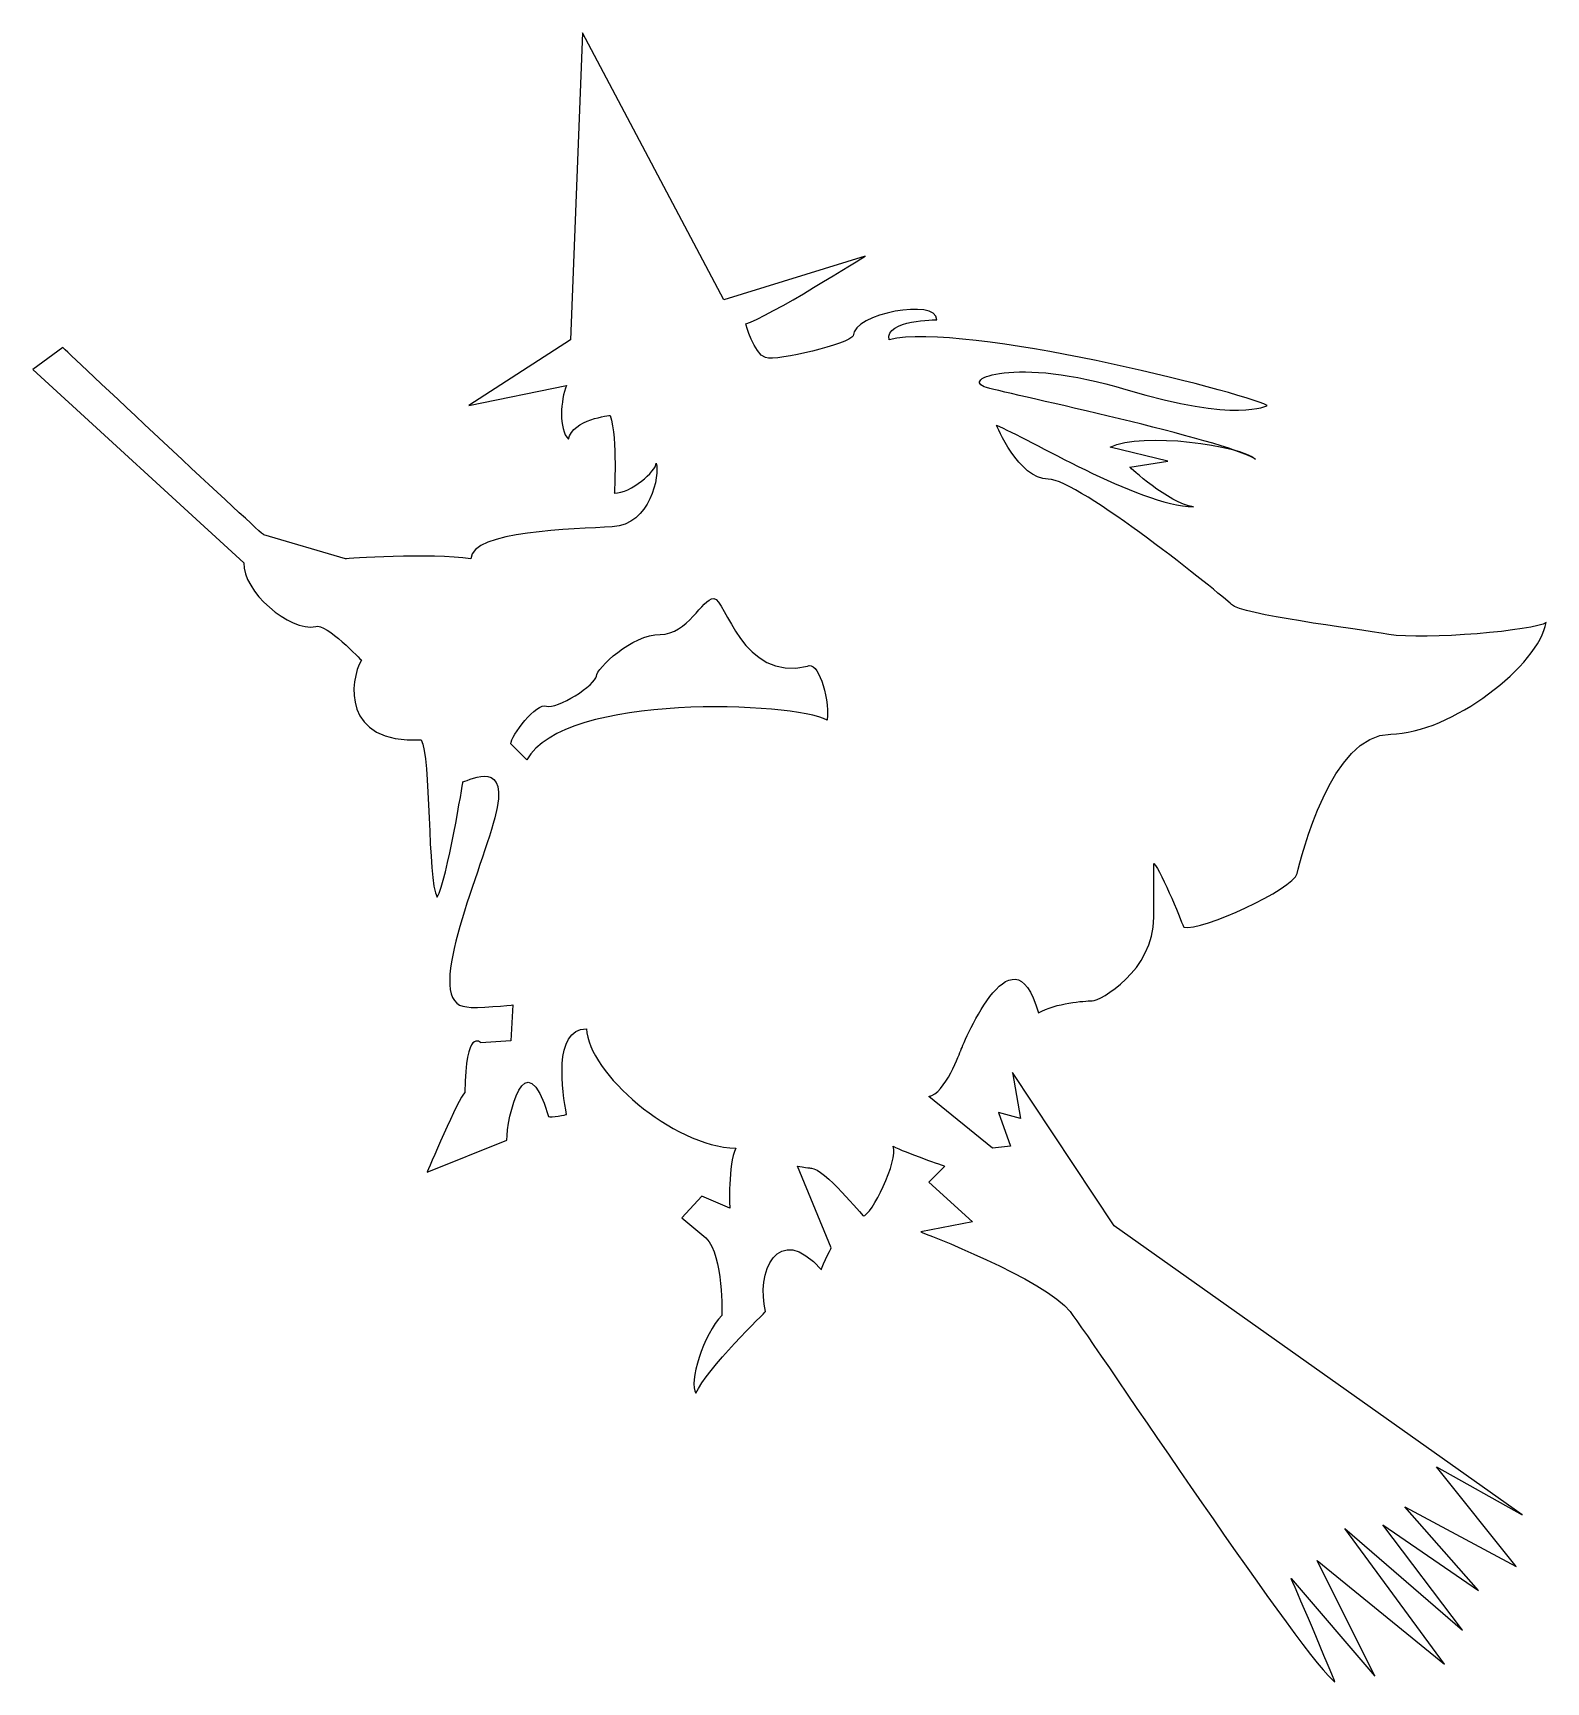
# Model space of a CAD drawing. Header units: centimetres. Extents: x -9.2 to 9.2, y -10.1 to 10.1.
import ezdxf

# ---------------------------------------------------------------- set-up
doc = ezdxf.new("R2010")
doc.units = ezdxf.units.CM
doc.header["$MEASUREMENT"] = 0
doc.layers.add('Camada 1', color=7, linetype='Continuous')

msp = doc.modelspace()

# ---------------------------------------------------------------- linework, layer by layer
at = {"layer": 'Camada 1'}
for points, knots in [([(-0.80306, 6.81355), (-0.80306, 6.81355), (0.9247, 7.34891), (0.9247, 7.34891), (0.9247, 7.34891), (0.9247, 7.34891), (-0.2677, 6.59456), (-0.53535, 6.52153), (-0.53535, 6.52153), (-0.53535, 6.52153), (-0.43801, 6.15654), (-0.29201, 6.10785), (-0.29201, 6.10785), (-0.14599, 6.05919), (0.73, 6.27819), (0.77871, 6.37553), (0.77871, 6.37553), (0.77871, 6.64318), (1.80072, 6.83789), (1.80072, 6.57021), (1.80072, 6.57021), (1.80072, 6.57021), (1.16802, 6.57021), (1.21673, 6.32685), (1.21673, 6.32685), (2.14142, 6.54587), (5.49951, 5.69415), (5.84019, 5.52381), (5.84019, 5.52381), (5.84019, 5.52381), (5.4752, 5.30481), (4.11246, 5.71849), (4.11246, 5.71849), (2.74975, 6.13219), (2.06842, 5.84015), (2.40905, 5.74283), (2.40905, 5.74283), (2.7497, 5.64552), (5.30486, 5.11013), (5.6942, 4.86679), (5.6942, 4.86679), (5.52386, 5.03713), (4.30715, 5.20747), (3.91776, 5.01279), (3.91776, 5.01279), (3.91776, 5.01279), (4.62348, 4.84248), (4.62348, 4.84248), (4.62348, 4.84248), (4.62348, 4.84248), (4.16115, 4.76945), (4.16115, 4.76945), (4.16115, 4.76945), (4.16115, 4.76945), (4.62348, 4.33143), (4.93985, 4.28278), (4.93985, 4.28278), (4.25852, 4.30712), (2.89576, 5.13447), (2.53074, 5.2805), (2.53074, 5.2805), (2.53074, 5.2805), (2.79842, 4.62346), (3.16344, 4.62346), (3.16344, 4.62346), (3.52846, 4.62346), (5.2805, 3.21209), (5.40216, 3.09044), (5.40216, 3.09044), (5.52387, 2.96878), (6.88658, 2.79842), (7.32457, 2.72545), (7.32457, 2.72545), (7.76261, 2.65245), (9.12532, 2.77411), (9.24701, 2.87145), (9.24701, 2.87145), (9.17398, 2.36043), (8.07893, 1.50871), (7.34892, 1.50871), (7.34892, 1.50871), (6.61888, 1.50871), (6.25386, 0), (6.20518, -0.1947), (6.20518, -0.1947), (6.1565, -0.38938), (5.03715, -0.90034), (4.81815, -0.85171), (4.81815, -0.85171), (4.81815, -0.85171), (4.55044, -0.1703), (4.45313, -0.07299), (4.45313, -0.07299), (4.45313, -0.07299), (4.45313, -0.07299), (4.45313, -0.73), (4.45313, -0.73), (4.45313, -1.38701), (3.79612, -1.75203), (3.69872, -1.75203), (3.69872, -1.75203), (3.60135, -1.75203), (3.2607, -1.7764), (3.04171, -1.89803), (3.04171, -1.89803), (2.72535, -0.75432), (2.0927, -2.36044), (2.0927, -2.36044), (2.0927, -2.36044), (2.0927, -2.36044), (1.89807, -2.89575), (1.70331, -2.92011), (1.70331, -2.92011), (1.70331, -2.92011), (2.48203, -3.55276), (2.48203, -3.55276), (2.48203, -3.55276), (2.48203, -3.55276), (2.70103, -3.52844), (2.70103, -3.52844), (2.70103, -3.52844), (2.70103, -3.52844), (2.55501, -3.11474), (2.55501, -3.11474), (2.55501, -3.11474), (2.55501, -3.11474), (2.82269, -3.18777), (2.82269, -3.18777), (2.82269, -3.18777), (2.82269, -3.18777), (2.72538, -2.62807), (2.72538, -2.62807), (2.72538, -2.62807), (2.72538, -2.62807), (3.96641, -4.50185), (3.96641, -4.50185), (3.96641, -4.50185), (3.96641, -4.50185), (8.95489, -8.03028), (8.95489, -8.03028), (8.95489, -8.03028), (8.95489, -8.03028), (7.90861, -7.44633), (7.90861, -7.44633), (7.90861, -7.44633), (7.90861, -7.44633), (8.88196, -8.66296), (8.88196, -8.66296), (8.88196, -8.66296), (8.88196, -8.66296), (7.5193, -7.93295), (7.5193, -7.93295), (7.5193, -7.93295), (7.5193, -7.93295), (8.41962, -8.95504), (8.41962, -8.95504), (8.41962, -8.95504), (8.41962, -8.95504), (7.25159, -8.15197), (7.25159, -8.15197), (7.25159, -8.15197), (7.25159, -8.15197), (8.22494, -9.44168), (8.22494, -9.44168), (8.22494, -9.44168), (8.22494, -9.44168), (6.7892, -8.20065), (6.7892, -8.20065), (6.7892, -8.20065), (6.7892, -8.20065), (8.00591, -9.85538), (8.00591, -9.85538), (8.00591, -9.85538), (8.00591, -9.85538), (6.44855, -8.58998), (6.44855, -8.58998), (6.44855, -8.58998), (6.44855, -8.58998), (7.15419, -10.0014), (7.15419, -10.0014), (7.15419, -10.0014), (7.15419, -10.0014), (6.13218, -8.809), (6.13218, -8.809), (6.13218, -8.809), (6.13218, -8.809), (6.64317, -10.0014), (6.66754, -10.0744), (6.66754, -10.0744), (6.35123, -9.87972), (3.72312, -5.93761), (3.4311, -5.54825), (3.4311, -5.54825), (3.13911, -5.15886), (1.606, -4.57485), (1.606, -4.57485), (1.606, -4.57485), (1.606, -4.57485), (2.23872, -4.45322), (2.23872, -4.45322), (2.23872, -4.45322), (2.23872, -4.45322), (1.70334, -3.96649), (1.70334, -3.96649), (1.70334, -3.96649), (1.70334, -3.96649), (1.89807, -3.77181), (1.89807, -3.77181), (1.89807, -3.77181), (1.89807, -3.77181), (1.41132, -3.6015), (1.26532, -3.5285), (1.26532, -3.5285), (1.33837, -3.69887), (0.99769, -4.38019), (0.90035, -4.38019), (0.90035, -4.38019), (0.90035, -4.38019), (0.41362, -3.79612), (0.2676, -3.79612), (0.2676, -3.79612), (0.2676, -3.79612), (0.2676, -3.79612), (0.09726, -3.7718), (0.09726, -3.7718), (0.09726, -3.7718), (0.51096, -4.76952), (0.51096, -4.76952), (0.51096, -4.76952), (0.51096, -4.76952), (0.36496, -5.06151), (0.38928, -5.0372), (0.38928, -5.0372), (-0.14605, -4.4289), (-0.41376, -5.08583), (-0.29205, -5.54822), (-0.29205, -5.54822), (-0.29205, -5.54822), (-1.02209, -6.25392), (-1.14374, -6.54591), (-1.14374, -6.54591), (-1.24108, -6.42428), (-1.0464, -5.8159), (-0.82738, -5.59685), (-0.82738, -5.59685), (-0.82738, -5.59685), (-0.80306, -4.86681), (-1.02206, -4.64782), (-1.02206, -4.64782), (-1.02206, -4.64782), (-1.31405, -4.40451), (-1.31405, -4.40451), (-1.31405, -4.40451), (-1.31405, -4.40451), (-1.07071, -4.13683), (-1.07071, -4.13683), (-1.07071, -4.13683), (-1.07071, -4.13683), (-0.73006, -4.28285), (-0.73006, -4.28285), (-0.73006, -4.28285), (-0.73006, -4.28285), (-0.75438, -3.74752), (-0.65703, -3.55281), (-0.65703, -3.55281), (-1.4357, -3.52849), (-2.45778, -2.62812), (-2.4821, -2.09271), (-2.4821, -2.09271), (-2.89578, -2.09271), (-2.77412, -2.87143), (-2.72546, -3.13911), (-2.72546, -3.13911), (-2.72546, -3.13911), (-2.92011, -3.18782), (-2.94446, -3.16343), (-2.94446, -3.16343), (-3.23645, -2.19003), (-3.45545, -3.18782), (-3.45545, -3.45545), (-3.45545, -3.45545), (-3.45545, -3.45545), (-4.42883, -3.84484), (-4.42883, -3.84484), (-4.42883, -3.84484), (-4.42883, -3.84484), (-4.0395, -2.92012), (-3.9665, -2.87144), (-3.9665, -2.87144), (-3.9665, -2.0684), (-3.77182, -2.26311), (-3.77182, -2.26311), (-3.77182, -2.26311), (-3.77182, -2.26311), (-3.40683, -2.23879), (-3.40683, -2.23879), (-3.40683, -2.23879), (-3.40683, -2.23879), (-3.38249, -1.80072), (-3.38249, -1.80072), (-3.38249, -1.80072), (-3.38249, -1.80072), (-3.84485, -1.8494), (-3.94219, -1.82509), (-3.94219, -1.82509), (-4.50189, -1.80077), (-3.79619, -0.24338), (-3.60151, 0.48668), (-3.60151, 0.48668), (-3.40683, 1.21672), (-3.89356, 0.94904), (-3.99087, 0.9247), (-3.99087, 0.9247), (-3.99087, 0.9247), (-4.18555, -0.26767), (-4.30721, -0.48669), (-4.30721, -0.48669), (-4.42889, -0.26769), (-4.38021, 1.24104), (-4.50186, 1.43572), (-4.50186, 1.43572), (-5.47524, 1.38704), (-5.37792, 2.16576), (-5.2319, 2.4091), (-5.2319, 2.4091), (-5.2319, 2.4091), (-5.66992, 2.87146), (-5.79157, 2.8228), (-5.79157, 2.8228), (-6.10791, 2.7498), (-6.69195, 3.26082), (-6.66763, 3.60147), (-6.66763, 3.60147), (-6.66763, 3.60147), (-9.24703, 5.96188), (-9.24703, 5.96188), (-9.24703, 5.96188), (-9.24703, 5.96188), (-8.88198, 6.22959), (-8.88198, 6.22959), (-8.88198, 6.22959), (-8.88198, 6.22959), (-6.42424, 3.91782), (-6.42424, 3.94216), (-6.42424, 3.94216), (-6.42424, 3.94216), (-5.42655, 3.65017), (-5.42655, 3.65017), (-5.42655, 3.65017), (-5.42655, 3.65017), (-4.38018, 3.72317), (-3.89353, 3.65017), (-3.89353, 3.65017), (-3.89353, 3.99085), (-2.62813, 4.01516), (-2.16577, 4.0395), (-2.16577, 4.0395), (-1.70341, 4.06384), (-1.58176, 4.67217), (-1.63046, 4.81817), (-1.63046, 4.81817), (-1.63046, 4.72083), (-1.93597, 4.44773), (-2.14145, 4.45318), (-2.14145, 4.45318), (-2.14145, 4.45318), (-2.10031, 5.09871), (-2.19011, 5.40224), (-2.19011, 5.40224), (-2.19011, 5.40224), (-2.65247, 5.35356), (-2.7011, 5.11019), (-2.7011, 5.11019), (-2.82276, 5.23185), (-2.79844, 5.59689), (-2.72544, 5.76723), (-2.72544, 5.76723), (-2.72544, 5.76723), (-3.91781, 5.52387), (-3.91781, 5.52387), (-3.91781, 5.52387), (-3.91781, 5.52387), (-2.67678, 6.32688), (-2.67678, 6.32688), (-2.67678, 6.32688), (-2.67678, 6.32688), (-2.53079, 10.07438), (-2.53079, 10.07438), (-2.53079, 10.07438), (-2.53079, 10.07438), (-0.80306, 6.81355), (-0.80306, 6.81355)], [0, 0, 0, 0, 0.01010101, 0.01010101, 0.01010101, 0.01010101, 0.02020202, 0.02020202, 0.02020202, 0.02020202, 0.03030303, 0.03030303, 0.03030303, 0.03030303, 0.04040404, 0.04040404, 0.04040404, 0.04040404, 0.05050505, 0.05050505, 0.05050505, 0.05050505, 0.06060606, 0.06060606, 0.06060606, 0.06060606, 0.07070707, 0.07070707, 0.07070707, 0.07070707, 0.08080808, 0.08080808, 0.08080808, 0.08080808, 0.09090909, 0.09090909, 0.09090909, 0.09090909, 0.1010101, 0.1010101, 0.1010101, 0.1010101, 0.11111111, 0.11111111, 0.11111111, 0.11111111, 0.12121212, 0.12121212, 0.12121212, 0.12121212, 0.13131313, 0.13131313, 0.13131313, 0.13131313, 0.14141414, 0.14141414, 0.14141414, 0.14141414, 0.15151515, 0.15151515, 0.15151515, 0.15151515, 0.16161616, 0.16161616, 0.16161616, 0.16161616, 0.17171717, 0.17171717, 0.17171717, 0.17171717, 0.18181818, 0.18181818, 0.18181818, 0.18181818, 0.19191919, 0.19191919, 0.19191919, 0.19191919, 0.2020202, 0.2020202, 0.2020202, 0.2020202, 0.21212121, 0.21212121, 0.21212121, 0.21212121, 0.22222222, 0.22222222, 0.22222222, 0.22222222, 0.23232323, 0.23232323, 0.23232323, 0.23232323, 0.24242424, 0.24242424, 0.24242424, 0.24242424, 0.25252525, 0.25252525, 0.25252525, 0.25252525, 0.26262626, 0.26262626, 0.26262626, 0.26262626, 0.27272727, 0.27272727, 0.27272727, 0.27272727, 0.28282828, 0.28282828, 0.28282828, 0.28282828, 0.29292929, 0.29292929, 0.29292929, 0.29292929, 0.3030303, 0.3030303, 0.3030303, 0.3030303, 0.31313131, 0.31313131, 0.31313131, 0.31313131, 0.32323232, 0.32323232, 0.32323232, 0.32323232, 0.33333333, 0.33333333, 0.33333333, 0.33333333, 0.34343434, 0.34343434, 0.34343434, 0.34343434, 0.35353535, 0.35353535, 0.35353535, 0.35353535, 0.36363636, 0.36363636, 0.36363636, 0.36363636, 0.37373737, 0.37373737, 0.37373737, 0.37373737, 0.38383838, 0.38383838, 0.38383838, 0.38383838, 0.39393939, 0.39393939, 0.39393939, 0.39393939, 0.4040404, 0.4040404, 0.4040404, 0.4040404, 0.41414141, 0.41414141, 0.41414141, 0.41414141, 0.42424242, 0.42424242, 0.42424242, 0.42424242, 0.43434343, 0.43434343, 0.43434343, 0.43434343, 0.44444444, 0.44444444, 0.44444444, 0.44444444, 0.45454545, 0.45454545, 0.45454545, 0.45454545, 0.46464646, 0.46464646, 0.46464646, 0.46464646, 0.47474747, 0.47474747, 0.47474747, 0.47474747, 0.48484848, 0.48484848, 0.48484848, 0.48484848, 0.49494949, 0.49494949, 0.49494949, 0.49494949, 0.50505051, 0.50505051, 0.50505051, 0.50505051, 0.51515152, 0.51515152, 0.51515152, 0.51515152, 0.52525253, 0.52525253, 0.52525253, 0.52525253, 0.53535354, 0.53535354, 0.53535354, 0.53535354, 0.54545455, 0.54545455, 0.54545455, 0.54545455, 0.55555556, 0.55555556, 0.55555556, 0.55555556, 0.56565657, 0.56565657, 0.56565657, 0.56565657, 0.57575758, 0.57575758, 0.57575758, 0.57575758, 0.58585859, 0.58585859, 0.58585859, 0.58585859, 0.5959596, 0.5959596, 0.5959596, 0.5959596, 0.60606061, 0.60606061, 0.60606061, 0.60606061, 0.61616162, 0.61616162, 0.61616162, 0.61616162, 0.62626263, 0.62626263, 0.62626263, 0.62626263, 0.63636364, 0.63636364, 0.63636364, 0.63636364, 0.64646465, 0.64646465, 0.64646465, 0.64646465, 0.65656566, 0.65656566, 0.65656566, 0.65656566, 0.66666667, 0.66666667, 0.66666667, 0.66666667, 0.67676768, 0.67676768, 0.67676768, 0.67676768, 0.68686869, 0.68686869, 0.68686869, 0.68686869, 0.6969697, 0.6969697, 0.6969697, 0.6969697, 0.70707071, 0.70707071, 0.70707071, 0.70707071, 0.71717172, 0.71717172, 0.71717172, 0.71717172, 0.72727273, 0.72727273, 0.72727273, 0.72727273, 0.73737374, 0.73737374, 0.73737374, 0.73737374, 0.74747475, 0.74747475, 0.74747475, 0.74747475, 0.75757576, 0.75757576, 0.75757576, 0.75757576, 0.76767677, 0.76767677, 0.76767677, 0.76767677, 0.77777778, 0.77777778, 0.77777778, 0.77777778, 0.78787879, 0.78787879, 0.78787879, 0.78787879, 0.7979798, 0.7979798, 0.7979798, 0.7979798, 0.80808081, 0.80808081, 0.80808081, 0.80808081, 0.81818182, 0.81818182, 0.81818182, 0.81818182, 0.82828283, 0.82828283, 0.82828283, 0.82828283, 0.83838384, 0.83838384, 0.83838384, 0.83838384, 0.84848485, 0.84848485, 0.84848485, 0.84848485, 0.85858586, 0.85858586, 0.85858586, 0.85858586, 0.86868687, 0.86868687, 0.86868687, 0.86868687, 0.87878788, 0.87878788, 0.87878788, 0.87878788, 0.88888889, 0.88888889, 0.88888889, 0.88888889, 0.8989899, 0.8989899, 0.8989899, 0.8989899, 0.90909091, 0.90909091, 0.90909091, 0.90909091, 0.91919192, 0.91919192, 0.91919192, 0.91919192, 0.92929293, 0.92929293, 0.92929293, 0.92929293, 0.93939394, 0.93939394, 0.93939394, 0.93939394, 0.94949495, 0.94949495, 0.94949495, 0.94949495, 0.95959596, 0.95959596, 0.95959596, 0.95959596, 0.96969697, 0.96969697, 0.96969697, 0.96969697, 0.97979798, 0.97979798, 0.97979798, 0.97979798, 1, 1, 1, 1]), ([(0.46236, 1.67907), (0.48668, 1.99543), (0.34068, 2.40908), (0.219, 2.33608), (0.219, 2.33608), (-0.58401, 2.1414), (-0.77869, 3.16346), (-0.92471, 3.16346), (-0.92471, 3.16346), (-1.07071, 3.16346), (-1.24107, 2.72544), (-1.58172, 2.72544), (-1.58172, 2.72544), (-1.92237, 2.72544), (-2.36042, 2.31176), (-2.36042, 2.21442), (-2.36042, 2.21442), (-2.36042, 2.11708), (-2.84709, 1.80072), (-2.96878, 1.84943), (-2.96878, 1.84943), (-3.09046, 1.89811), (-3.4068, 1.48441), (-3.4068, 1.38707), (-3.4068, 1.38707), (-3.4068, 1.38707), (-3.21215, 1.19242), (-3.21215, 1.19242), (-3.21215, 1.19242), (-2.74981, 2.01975), (0.04866, 1.89807), (0.46236, 1.67907)], [0, 0, 0, 0, 0.11111111, 0.11111111, 0.11111111, 0.11111111, 0.22222222, 0.22222222, 0.22222222, 0.22222222, 0.33333333, 0.33333333, 0.33333333, 0.33333333, 0.44444444, 0.44444444, 0.44444444, 0.44444444, 0.55555556, 0.55555556, 0.55555556, 0.55555556, 0.66666667, 0.66666667, 0.66666667, 0.66666667, 0.77777778, 0.77777778, 0.77777778, 0.77777778, 1, 1, 1, 1])]:
    msp.add_open_spline(points, degree=3, knots=knots, dxfattribs=at)

doc.saveas('drawing.dxf')
